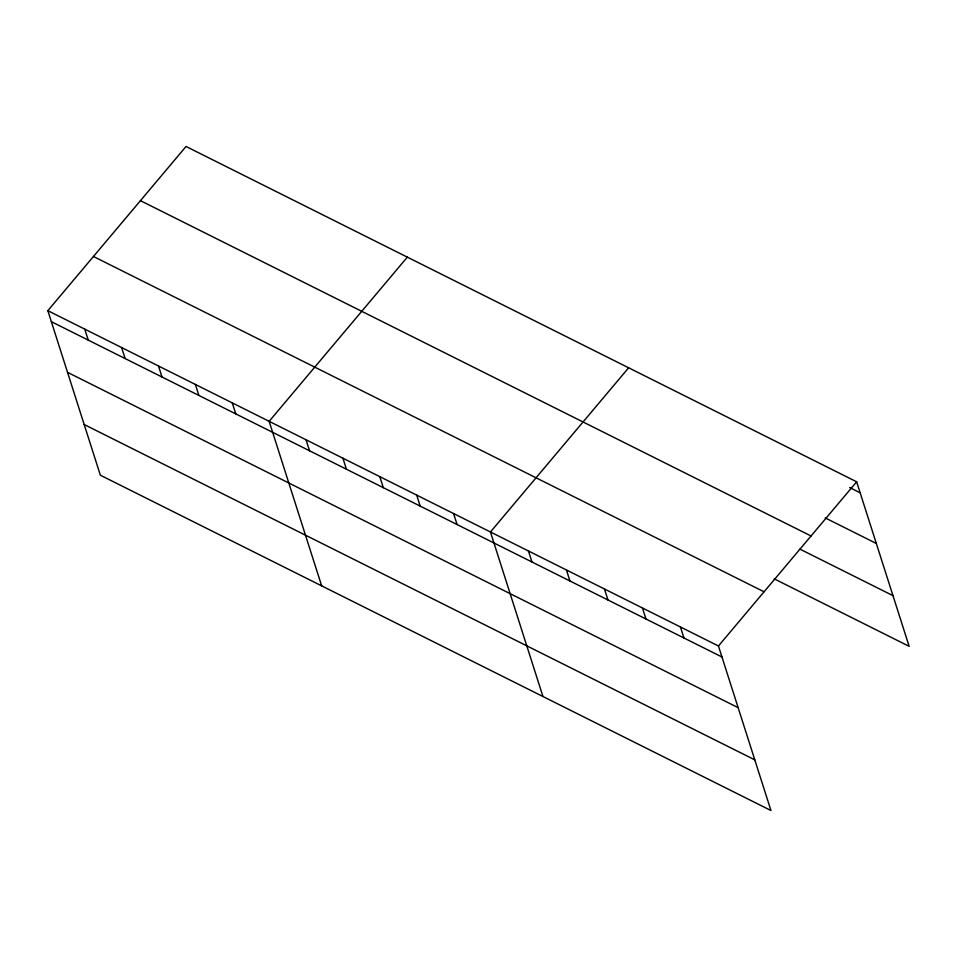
<?xml version="1.0" encoding="UTF-8"?>
<svg xmlns="http://www.w3.org/2000/svg" width="957" height="957" viewBox="0 0 957 957"><rect width="100%" height="100%" fill="white"/><g stroke="black" fill="none" stroke-linecap="round" stroke-linejoin="round"><path stroke-width="1.44" d="M47.85 310.666L718.456 645.987L770.959 810.519L100.353 475.198L47.85 310.666L186.041 146.481L856.647 481.802L909.15 646.334L774.177 578.841M407.335 257.134L269.144 421.331L321.66 585.851M628.641 367.787L490.451 531.984L542.954 696.517M718.456 645.987L856.647 481.802M849.672 487.556L860.152 492.795M825.221 517.904L876.325 543.468M140.44 200.659L811.046 535.98M799.944 549.139L892.977 595.661M93.451 256.488L764.057 591.809M51.355 321.672L721.961 656.992M67.528 372.333L738.134 707.654M84.192 424.537L754.798 759.858M680.451 626.991L683.968 637.984M642.458 607.994L645.963 618.988M604.453 588.986L607.958 599.979M566.448 569.989L569.965 580.983M528.455 550.981L531.96 561.986M453.57 513.538L457.075 524.532M416.678 495.092L420.195 506.097M379.797 476.658L383.314 487.651M342.917 458.212L346.422 469.205M306.037 439.765L309.542 450.771M232.264 402.885L235.781 413.879M195.384 384.439L198.889 395.432M158.503 365.993L162.008 376.998M121.611 347.558L125.128 358.552M84.73 329.112L88.247 340.106"/></g></svg>
